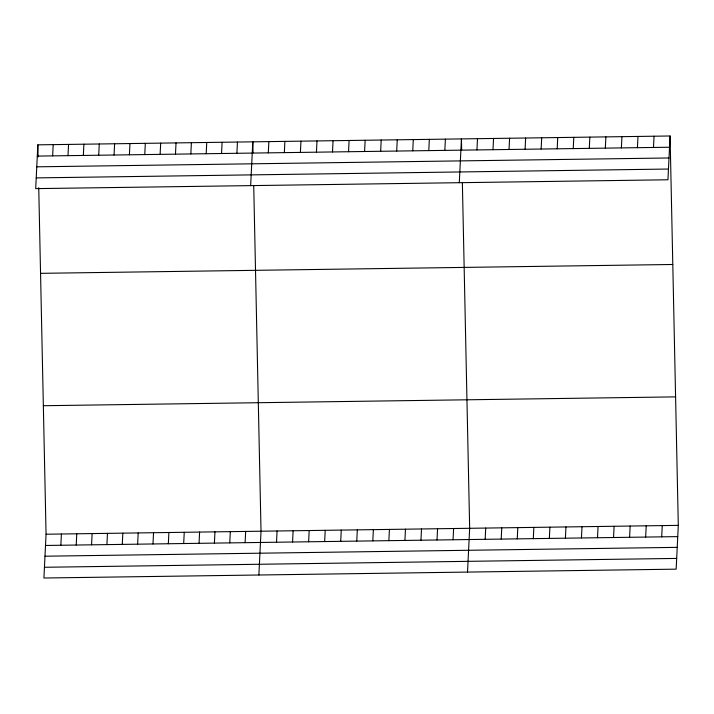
<?xml version="1.0" encoding="UTF-8"?>
<svg xmlns="http://www.w3.org/2000/svg" width="714" height="714" viewBox="0 0 714 714"><rect width="100%" height="100%" fill="white"/><g stroke="black" fill="none" stroke-linecap="round" stroke-linejoin="round"><path stroke-width="1.07" d="M37.842 144.844L35.7 188.63L667.938 179.776L670.08 135.99L37.842 144.844L38.101 156.919M52.649 155.875L53.193 144.621M38.743 187.675L46.062 534.224L43.92 578.01L676.158 569.156L678.3 525.37L670.08 135.99M68 155.661L68.553 144.406M60.86 545.255L61.413 534.01M83.351 155.447L83.904 144.192M76.219 545.041L76.764 533.795M98.71 155.233L99.264 143.978M91.57 544.827L92.124 533.581M114.061 155.009L114.615 143.764M106.921 544.612L107.475 533.358M129.421 154.795L129.966 143.55M122.281 544.398L122.826 533.144M144.772 154.581L145.326 143.335M137.632 544.184L138.186 532.93M160.123 154.367L160.677 143.121M152.992 543.97L153.537 532.715M175.483 154.153L176.028 142.907M168.343 543.747L168.897 532.501M190.834 153.938L191.388 142.693M183.694 543.533L184.248 532.287M206.194 153.724L206.739 142.479M199.054 543.318L199.599 532.073M221.545 153.51L222.099 142.264M214.405 543.104L214.959 531.859M236.896 153.296L237.45 142.041M229.765 542.89L230.31 531.644M250.659 185.622L252.801 141.827L253.033 152.814M245.116 542.676L245.67 531.43M268.303 152.858L268.857 141.604M258.879 575.002L261.021 531.216L253.729 185.765M284.351 152.626L284.904 141.381M276.523 542.238L277.068 530.984M300.398 152.403L300.951 141.158M292.57 542.015L293.115 530.761M316.454 152.18L316.998 140.935M308.618 541.783L309.171 530.538M332.501 151.957L333.054 140.703M324.665 541.56L325.218 530.315M348.548 151.734L349.101 140.48M340.712 541.337L341.265 530.091M364.595 151.511L365.149 140.256M356.768 541.114L357.312 529.868M380.651 151.279L381.196 140.033M372.815 540.891L373.368 529.636M396.698 151.056L397.243 139.81M388.862 540.668L389.416 529.413M412.746 150.832L413.299 139.587M404.909 540.436L405.463 529.19M428.793 150.609L429.346 139.355M420.965 540.212L421.51 528.967M444.849 150.386L445.393 139.132M437.013 539.989L437.566 528.744M459.298 182.695L461.44 138.909L461.672 149.895M453.06 539.766L453.613 528.512M476.943 149.931L477.496 138.686M467.518 572.084L469.66 528.289L462.369 182.838M492.99 149.708L493.544 138.462M485.163 539.32L485.707 528.065M509.037 149.485L509.591 138.239M501.21 539.088L501.755 527.842M525.093 149.262L525.638 138.007M517.257 538.865L517.811 527.619M541.141 149.039L541.694 137.784M533.304 538.642L533.858 527.396M557.188 148.807L557.741 137.561M549.352 538.418L549.905 527.164M573.235 148.583L573.788 137.338M565.408 538.195L565.952 526.941M589.291 148.36L589.835 137.115M581.455 537.963L582.008 526.718M605.338 148.137L605.891 136.892M597.502 537.74L598.055 526.495M621.385 147.914L621.939 136.66M613.549 537.517L614.102 526.272M637.432 147.691L637.986 136.436M629.605 537.294L630.15 526.048M653.489 147.459L654.033 136.213M645.652 537.071L646.206 525.816M661.699 536.848L662.253 525.593M37.289 156.089L669.536 147.236M36.762 166.826L669.009 157.972M36.227 177.893L668.465 169.04M40.555 273.337L672.793 264.483M43.349 405.722L675.587 396.877M46.062 534.224L678.3 525.37M45.509 545.469L677.747 536.616M44.982 556.206L677.229 547.361M44.438 567.273L676.685 558.419"/></g></svg>
